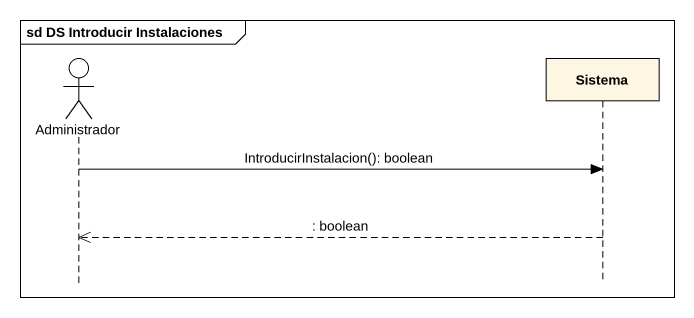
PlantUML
@startuml
mainframe sd DS Introducir Instalaciones
hide footbox
actor Administrador
participant Sistema

Administrador -> Sistema : IntroducirInstalacion(): boolean
Sistema -->> Administrador : : boolean
@enduml
